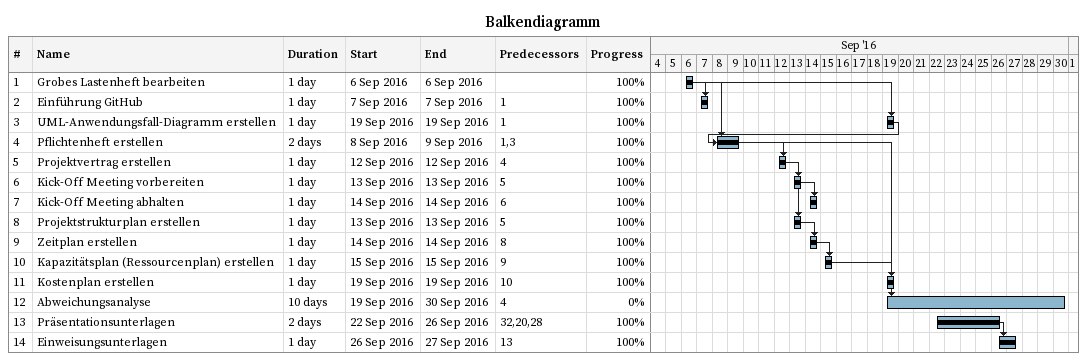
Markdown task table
Balkendiagramm

| ID | Task | Duration | Start | Finish | Predecessors | % complete |
|---|---|---|---|---|---|---|
| 1 | Grobes Lastenheft bearbeiten | 1d | 2016-09-06 | 2016-09-06 |  | 100 |
| 2 | Einführung GitHub | 1d | 2016-09-07 | 2016-09-07 | 1 | 100 |
| 3 | UML-Anwendungsfall-Diagramm erstellen | 1d | 2016-09-19 | 2016-09-19 | 1 | 100 |
| 4 | Pflichtenheft erstellen | 2d | 2016-09-08 | 2016-09-09 | 1, 3 | 100 |
| 5 | Projektvertrag erstellen | 1d | 2016-09-12 | 2016-09-12 | 4 | 100 |
| 6 | Kick-Off Meeting vorbereiten | 1d | 2016-09-13 | 2016-09-13 | 5 | 100 |
| 7 | Kick-Off Meeting abhalten | 1d | 2016-09-14 | 2016-09-14 | 6 | 100 |
| 8 | Projektstrukturplan erstellen | 1d | 2016-09-13 | 2016-09-13 | 5 | 100 |
| 9 | Zeitplan erstellen | 1d | 2016-09-14 | 2016-09-14 | 8 | 100 |
| 10 | Kapazitätsplan (Ressourcenplan) erstellen | 1d | 2016-09-15 | 2016-09-15 | 9 | 100 |
| 11 | Kostenplan erstellen | 1d | 2016-09-19 | 2016-09-19 | 10 | 100 |
| 12 | Abweichungsanalyse | 10d | 2016-09-19 | 2016-09-30 | 4 | 0 |
| 13 | Präsentationsunterlagen | 2d | 2016-09-22 | 2016-09-26 | 32, 20, 28 | 100 |
| 14 | Einweisungsunterlagen | 1d | 2016-09-26 | 2016-09-27 | 13 | 100 |
